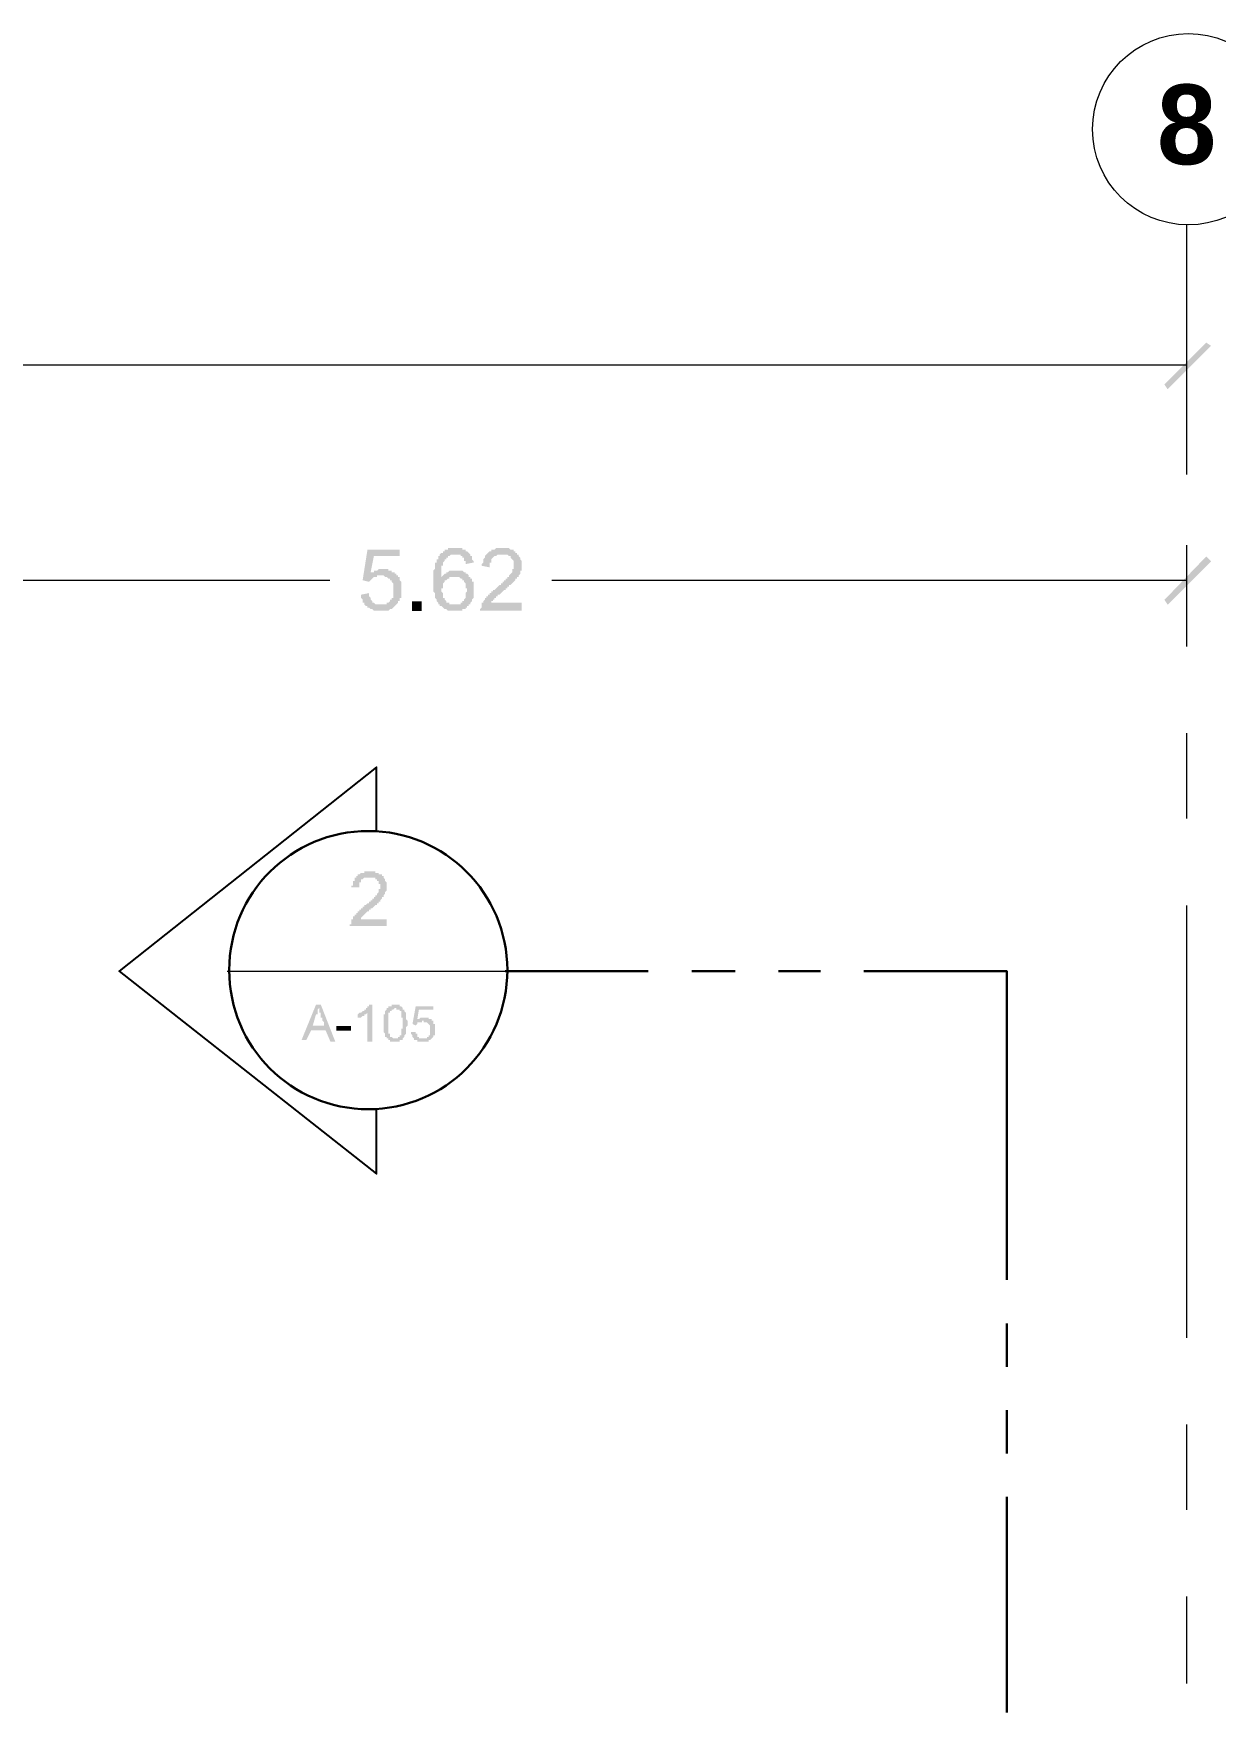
# Model space of a CAD drawing. Header units: inches. Extents: x -11 to 213, y -78 to 40.
# Drawn here: x 32.79 to 37.24, y 29.94 to 36.26 of the extents above; entities that cross this region are included whole.
import ezdxf

# ---------------------------------------------------------------- set-up
doc = ezdxf.new("R2010")
doc.units = ezdxf.units.IN
doc.header["$MEASUREMENT"] = 0
doc.layers.add('PDF_0', color=7, linetype='Continuous')
doc.layers.add('PDF_Text', color=7, linetype='Continuous')
doc.styles.add('PDF Century Gothic Bold', font='GOTHICB.TTF')

msp = doc.modelspace()

# ---------------------------------------------------------------- hatches: boundary and pattern name
at = {"layer": 'PDF_0'}
for points in [[(34.05858, 34.22902), (34.06463, 34.22902), (34.06463, 34.22902), (34.07068, 34.22902), (34.07068, 34.23507), (34.07673, 34.23507), (34.07673, 34.23507), (34.08278, 34.23507), (34.08278, 34.23507), (34.08882, 34.24111), (34.08882, 34.24111), (34.09487, 34.24111), (34.09487, 34.24111), (34.10092, 34.24111), (34.10092, 34.24111), (34.10092, 34.24111), (34.10697, 34.24111), (34.11302, 34.24111), (34.11302, 34.24111), (34.11906, 34.24111), (34.11906, 34.24111), (34.12511, 34.24111), (34.12511, 34.23507), (34.13116, 34.23507), (34.13116, 34.23507), (34.13721, 34.23507), (34.13721, 34.23507), (34.13721, 34.22902), (34.14326, 34.22902), (34.14326, 34.22902), (34.1493, 34.22902), (34.1493, 34.22297), (34.15535, 34.22297), (34.15535, 34.22297), (34.15535, 34.21692), (34.1614, 34.21692), (34.1614, 34.21088), (34.1614, 34.21088), (34.16745, 34.21088), (34.16745, 34.20483), (34.16745, 34.20483), (34.16745, 34.19878), (34.16745, 34.19878), (34.17349, 34.19273), (34.17349, 34.19273), (34.17349, 34.18668), (34.17349, 34.18668), (34.17349, 34.18064), (34.17349, 34.18064), (34.17349, 34.17459), (34.17349, 34.17459), (34.17349, 34.16854), (34.17349, 34.16854), (34.17349, 34.16249), (34.17349, 34.16249), (34.17349, 34.15644), (34.17349, 34.15644), (34.17349, 34.1504), (34.17349, 34.1504), (34.17349, 34.14435), (34.17349, 34.14435), (34.17349, 34.1383), (34.17349, 34.1383), (34.17349, 34.13225), (34.16745, 34.13225), (34.16745, 34.1262), (34.16745, 34.1262), (34.16745, 34.12016), (34.1614, 34.12016), (34.1614, 34.11411), (34.1614, 34.11411), (34.1614, 34.11411), (34.15535, 34.10806), (34.15535, 34.10806), (34.15535, 34.10806), (34.1493, 34.10201), (34.1493, 34.10201), (34.1493, 34.10201), (34.14326, 34.09597), (34.14326, 34.09597), (34.14326, 34.09597), (34.13721, 34.08992), (34.13721, 34.08992), (34.13116, 34.08992), (34.13116, 34.08992), (34.12511, 34.08387), (34.12511, 34.08387), (34.11906, 34.08387), (34.11906, 34.08387), (34.11302, 34.08387), (34.11302, 34.08387), (34.10697, 34.08387), (34.10697, 34.08387), (34.10092, 34.08387), (34.09487, 34.08387), (34.09487, 34.08387), (34.09487, 34.08387), (34.08882, 34.08387), (34.08882, 34.08387), (34.08278, 34.08387), (34.08278, 34.08387), (34.07673, 34.08387), (34.07673, 34.08387), (34.07068, 34.08387), (34.07068, 34.08387), (34.06463, 34.08992), (34.06463, 34.08992), (34.05858, 34.08992), (34.05858, 34.08992), (34.05254, 34.09597), (34.05254, 34.09597), (34.04649, 34.09597), (34.04649, 34.09597), (34.04649, 34.10201), (34.04044, 34.10201), (34.04044, 34.10201), (34.03439, 34.10806), (34.03439, 34.10806), (34.03439, 34.11411), (34.03439, 34.11411), (34.02835, 34.11411), (34.02835, 34.12016), (34.02835, 34.12016), (34.02835, 34.1262), (34.02835, 34.1262), (34.0223, 34.13225), (34.0223, 34.13225), (34.0223, 34.1383), (34.0223, 34.1383), (34.0223, 34.14435), (34.0223, 34.14435), (34.05254, 34.1504), (34.05254, 34.14435), (34.05254, 34.14435), (34.05254, 34.1383), (34.05254, 34.1383), (34.05858, 34.13225), (34.05858, 34.13225), (34.05858, 34.1262), (34.05858, 34.1262), (34.06463, 34.12016), (34.06463, 34.12016), (34.06463, 34.12016), (34.06463, 34.11411), (34.07068, 34.11411), (34.07068, 34.11411), (34.07673, 34.10806), (34.07673, 34.10806), (34.08278, 34.10806), (34.08278, 34.10806), (34.08882, 34.10806), (34.08882, 34.10806), (34.09487, 34.10806), (34.09487, 34.10806), (34.09487, 34.10806), (34.10092, 34.10806), (34.10092, 34.10806), (34.10697, 34.10806), (34.10697, 34.10806), (34.11302, 34.10806), (34.11302, 34.10806), (34.11906, 34.10806), (34.11906, 34.11411), (34.12511, 34.11411), (34.12511, 34.11411), (34.13116, 34.12016), (34.13116, 34.12016), (34.13116, 34.12016), (34.13116, 34.1262), (34.13721, 34.1262), (34.13721, 34.13225), (34.13721, 34.13225), (34.14326, 34.13225), (34.14326, 34.1383), (34.14326, 34.1383), (34.14326, 34.14435), (34.14326, 34.14435), (34.14326, 34.1504), (34.14326, 34.15644), (34.14326, 34.15644), (34.14326, 34.16249), (34.14326, 34.16249), (34.14326, 34.16854), (34.14326, 34.16854), (34.14326, 34.17459), (34.14326, 34.17459), (34.14326, 34.18064), (34.14326, 34.18064), (34.14326, 34.18668), (34.14326, 34.18668), (34.13721, 34.19273), (34.13721, 34.19273), (34.13721, 34.19878), (34.13721, 34.19878), (34.13116, 34.19878), (34.13116, 34.19878), (34.13116, 34.20483), (34.12511, 34.20483), (34.12511, 34.20483), (34.11906, 34.21088), (34.11906, 34.21088), (34.11906, 34.21088), (34.11302, 34.21088), (34.11302, 34.21088), (34.10697, 34.21692), (34.10697, 34.21692), (34.10092, 34.21692), (34.09487, 34.21692), (34.09487, 34.21692), (34.09487, 34.21692), (34.08882, 34.21692), (34.08882, 34.21692), (34.08278, 34.21692), (34.08278, 34.21088), (34.07673, 34.21088), (34.07673, 34.21088), (34.07068, 34.21088), (34.07068, 34.21088), (34.06463, 34.20483), (34.06463, 34.20483), (34.06463, 34.20483), (34.05858, 34.19878), (34.05858, 34.19878), (34.05254, 34.19273), (34.05254, 34.19273), (34.02835, 34.19878), (34.04649, 34.31369), (34.16745, 34.31369), (34.16745, 34.2895), (34.07068, 34.2895)], [(34.62711, 34.08386), (34.46986, 34.08386), (34.46986, 34.08991), (34.46986, 34.08991), (34.47591, 34.09596), (34.47591, 34.09596), (34.47591, 34.10201), (34.47591, 34.10201), (34.47591, 34.10806), (34.47591, 34.10806), (34.47591, 34.1141), (34.48196, 34.1141), (34.48196, 34.12015), (34.48196, 34.12015), (34.48801, 34.1262), (34.48801, 34.1262), (34.48801, 34.1262), (34.48801, 34.13225), (34.48801, 34.13225), (34.49406, 34.13225), (34.49406, 34.13829), (34.49406, 34.13829), (34.5001, 34.13829), (34.5001, 34.14434), (34.5001, 34.14434), (34.50615, 34.14434), (34.50615, 34.15039), (34.50615, 34.15039), (34.5122, 34.15039), (34.5122, 34.15644), (34.51825, 34.15644), (34.51825, 34.16249), (34.5243, 34.16249), (34.5243, 34.16249), (34.53034, 34.16853), (34.53034, 34.16853), (34.53639, 34.17458), (34.53639, 34.17458), (34.53639, 34.17458), (34.54244, 34.18063), (34.54244, 34.18063), (34.54849, 34.18063), (34.54849, 34.18668), (34.54849, 34.18668), (34.55454, 34.18668), (34.55454, 34.19273), (34.56058, 34.19273), (34.56058, 34.19877), (34.56058, 34.19877), (34.56663, 34.19877), (34.56663, 34.20482), (34.56663, 34.20482), (34.57268, 34.20482), (34.57268, 34.21087), (34.57873, 34.21087), (34.57873, 34.21692), (34.57873, 34.21692), (34.57873, 34.21692), (34.58477, 34.22296), (34.58477, 34.22296), (34.59082, 34.22901), (34.59082, 34.22901), (34.59082, 34.23506), (34.59082, 34.23506), (34.59082, 34.24111), (34.59687, 34.24111), (34.59687, 34.24111), (34.59687, 34.24716), (34.59687, 34.24716), (34.59687, 34.2532), (34.59687, 34.2532), (34.59687, 34.25925), (34.59687, 34.25925), (34.59687, 34.2653), (34.59687, 34.2653), (34.59687, 34.27135), (34.59687, 34.27135), (34.59082, 34.2774), (34.59082, 34.2774), (34.59082, 34.2774), (34.58477, 34.28344), (34.58477, 34.28344), (34.58477, 34.28344), (34.58477, 34.28949), (34.57873, 34.28949), (34.57873, 34.28949), (34.57268, 34.29554), (34.57268, 34.29554), (34.56663, 34.29554), (34.56663, 34.29554), (34.56058, 34.29554), (34.56058, 34.29554), (34.55454, 34.29554), (34.55454, 34.29554), (34.54849, 34.29554), (34.54849, 34.29554), (34.54244, 34.29554), (34.54244, 34.29554), (34.53639, 34.29554), (34.53639, 34.29554), (34.53034, 34.28949), (34.53034, 34.28949), (34.5243, 34.28949), (34.5243, 34.28949), (34.51825, 34.28344), (34.51825, 34.28344), (34.51825, 34.28344), (34.51825, 34.28344), (34.5122, 34.2774), (34.5122, 34.2774), (34.5122, 34.27135), (34.5122, 34.27135), (34.5122, 34.2653), (34.50615, 34.2653), (34.50615, 34.25925), (34.50615, 34.25925), (34.50615, 34.2532), (34.50615, 34.2532), (34.50615, 34.24716), (34.47591, 34.2532), (34.47591, 34.25925), (34.47591, 34.25925), (34.48196, 34.2653), (34.48196, 34.2653), (34.48196, 34.27135), (34.48196, 34.27135), (34.48196, 34.2774), (34.48196, 34.2774), (34.48801, 34.28344), (34.48801, 34.28344), (34.48801, 34.28949), (34.48801, 34.28949), (34.49406, 34.29554), (34.49406, 34.29554), (34.49406, 34.29554), (34.5001, 34.30159), (34.5001, 34.30159), (34.5001, 34.30159), (34.50615, 34.30763), (34.50615, 34.30763), (34.50615, 34.30763), (34.5122, 34.30763), (34.5122, 34.31368), (34.51825, 34.31368), (34.51825, 34.31368), (34.5243, 34.31368), (34.5243, 34.31368), (34.53034, 34.31973), (34.53034, 34.31973), (34.53639, 34.31973), (34.53639, 34.31973), (34.54244, 34.31973), (34.54244, 34.31973), (34.54849, 34.31973), (34.55454, 34.31973), (34.55454, 34.31973), (34.55454, 34.31973), (34.56058, 34.31973), (34.56663, 34.31973), (34.56663, 34.31973), (34.57268, 34.31973), (34.57268, 34.31973), (34.57873, 34.31973), (34.57873, 34.31973), (34.58477, 34.31368), (34.58477, 34.31368), (34.59082, 34.31368), (34.59082, 34.31368), (34.59687, 34.31368), (34.59687, 34.30763), (34.60292, 34.30763), (34.60292, 34.30763), (34.60292, 34.30159), (34.60897, 34.30159), (34.60897, 34.30159), (34.60897, 34.30159), (34.60897, 34.29554), (34.61501, 34.29554), (34.61501, 34.28949), (34.61501, 34.28949), (34.62106, 34.28344), (34.62106, 34.28344), (34.62106, 34.28344), (34.62106, 34.2774), (34.62106, 34.2774), (34.62711, 34.27135), (34.62711, 34.27135), (34.62711, 34.2653), (34.62711, 34.2653), (34.62711, 34.25925), (34.62711, 34.2532), (34.62711, 34.2532), (34.62711, 34.2532), (34.62711, 34.24716), (34.62711, 34.24716), (34.62711, 34.24111), (34.62711, 34.24111), (34.62711, 34.23506), (34.62106, 34.23506), (34.62106, 34.22901), (34.62106, 34.22901), (34.62106, 34.22296), (34.62106, 34.22296), (34.61501, 34.21692), (34.61501, 34.21692), (34.61501, 34.21087), (34.60897, 34.21087), (34.60897, 34.21087), (34.60897, 34.21087), (34.60897, 34.20482), (34.60897, 34.20482), (34.60292, 34.20482), (34.60292, 34.19877), (34.60292, 34.19877), (34.60292, 34.19877), (34.59687, 34.19273), (34.59687, 34.19273), (34.59687, 34.19273), (34.59082, 34.18668), (34.59082, 34.18668), (34.59082, 34.18668), (34.58477, 34.18063), (34.58477, 34.18063), (34.57873, 34.18063), (34.57873, 34.17458), (34.57268, 34.17458), (34.57268, 34.16853), (34.56663, 34.16853), (34.56663, 34.16853), (34.56663, 34.16249), (34.56058, 34.16249), (34.55454, 34.15644), (34.55454, 34.15644), (34.54849, 34.15039), (34.54849, 34.15039), (34.54849, 34.15039), (34.54244, 34.14434), (34.53639, 34.14434), (34.53639, 34.13829), (34.53639, 34.13829), (34.53034, 34.13829), (34.53034, 34.13225), (34.5243, 34.13225), (34.5243, 34.1262), (34.5243, 34.1262), (34.51825, 34.1262), (34.51825, 34.12015), (34.51825, 34.12015), (34.5122, 34.12015), (34.5122, 34.1141), (34.5122, 34.1141), (34.62711, 34.1141)], [(34.11907, 32.89843), (33.97997, 32.89843), (33.97997, 32.89843), (33.97997, 32.90448), (33.98601, 32.90448), (33.98601, 32.91053), (33.98601, 32.91053), (33.98601, 32.91657), (33.98601, 32.91657), (33.98601, 32.91657), (33.98601, 32.92262), (33.99206, 32.92262), (33.99206, 32.92867), (33.99206, 32.92867), (33.99206, 32.93472), (33.99206, 32.93472), (33.99811, 32.93472), (33.99811, 32.93472), (33.99811, 32.94077), (33.99811, 32.94077), (34.00416, 32.94077), (34.00416, 32.94077), (34.00416, 32.94681), (34.00416, 32.94681), (34.0102, 32.94681), (34.0102, 32.95286), (34.0102, 32.95286), (34.01625, 32.95286), (34.01625, 32.95891), (34.01625, 32.95891), (34.0223, 32.95891), (34.0223, 32.96496), (34.02835, 32.96496), (34.02835, 32.96496), (34.02835, 32.97101), (34.0344, 32.97101), (34.0344, 32.97705), (34.04044, 32.97705), (34.04044, 32.97705), (34.04044, 32.97705), (34.04649, 32.9831), (34.04649, 32.9831), (34.05254, 32.9831), (34.05254, 32.98915), (34.05254, 32.98915), (34.05859, 32.98915), (34.05859, 32.9952), (34.05859, 32.9952), (34.06464, 32.9952), (34.06464, 32.9952), (34.06464, 33.00124), (34.07068, 33.00124), (34.07068, 33.00124), (34.07068, 33.00729), (34.07673, 33.00729), (34.07673, 33.00729), (34.07673, 33.01334), (34.07673, 33.01334), (34.08278, 33.01334), (34.08278, 33.01939), (34.08278, 33.01939), (34.08883, 33.02544), (34.08883, 33.02544), (34.08883, 33.02544), (34.08883, 33.03148), (34.08883, 33.03148), (34.08883, 33.03753), (34.09488, 33.03753), (34.09488, 33.04358), (34.09488, 33.04358), (34.09488, 33.04358), (34.09488, 33.04963), (34.09488, 33.04963), (34.09488, 33.04963), (34.09488, 33.05568), (34.08883, 33.05568), (34.08883, 33.06172), (34.08883, 33.06172), (34.08883, 33.06777), (34.08883, 33.06777), (34.08278, 33.06777), (34.08278, 33.07382), (34.08278, 33.07382), (34.08278, 33.07382), (34.07673, 33.07382), (34.07673, 33.07987), (34.07068, 33.07987), (34.07068, 33.07987), (34.07068, 33.07987), (34.06464, 33.07987), (34.06464, 33.07987), (34.05859, 33.07987), (34.05859, 33.07987), (34.05254, 33.07987), (34.05254, 33.07987), (34.04649, 33.07987), (34.04649, 33.07987), (34.04044, 33.07987), (34.04044, 33.07987), (34.04044, 33.07987), (34.0344, 33.07987), (34.0344, 33.07987), (34.02835, 33.07382), (34.02835, 33.07382), (34.02835, 33.07382), (34.02835, 33.07382), (34.0223, 33.07382), (34.0223, 33.06777), (34.0223, 33.06777), (34.0223, 33.06172), (34.01625, 33.06172), (34.01625, 33.06172), (34.01625, 33.05568), (34.01625, 33.05568), (34.01625, 33.04963), (34.01625, 33.04963), (34.01625, 33.04358), (34.01625, 33.04358), (34.01625, 33.04358), (33.98601, 33.04358), (33.98601, 33.04963), (33.99206, 33.04963), (33.99206, 33.05568), (33.99206, 33.05568), (33.99206, 33.06172), (33.99206, 33.06172), (33.99206, 33.06777), (33.99206, 33.06777), (33.99811, 33.06777), (33.99811, 33.07382), (33.99811, 33.07382), (33.99811, 33.07987), (33.99811, 33.07987), (34.00416, 33.07987), (34.00416, 33.08592), (34.00416, 33.08592), (34.0102, 33.08592), (34.0102, 33.08592), (34.0102, 33.09196), (34.01625, 33.09196), (34.01625, 33.09196), (34.01625, 33.09196), (34.0223, 33.09801), (34.0223, 33.09801), (34.02835, 33.09801), (34.02835, 33.09801), (34.02835, 33.09801), (34.0344, 33.09801), (34.0344, 33.10406), (34.04044, 33.10406), (34.04044, 33.10406), (34.04649, 33.10406), (34.04649, 33.10406), (34.05254, 33.10406), (34.05254, 33.10406), (34.05254, 33.10406), (34.05859, 33.10406), (34.06464, 33.10406), (34.06464, 33.10406), (34.07068, 33.10406), (34.07068, 33.10406), (34.07673, 33.10406), (34.07673, 33.09801), (34.07673, 33.09801), (34.08278, 33.09801), (34.08278, 33.09801), (34.08883, 33.09801), (34.08883, 33.09801), (34.08883, 33.09196), (34.09488, 33.09196), (34.09488, 33.09196), (34.10092, 33.09196), (34.10092, 33.08592), (34.10092, 33.08592), (34.10092, 33.08592), (34.10697, 33.08592), (34.10697, 33.07987), (34.10697, 33.07987), (34.10697, 33.07987), (34.11302, 33.07382), (34.11302, 33.07382), (34.11302, 33.06777), (34.11302, 33.06777), (34.11302, 33.06777), (34.11907, 33.06172), (34.11907, 33.06172), (34.11907, 33.05568), (34.11907, 33.05568), (34.11907, 33.04963), (34.11907, 33.04963), (34.11907, 33.04358), (34.11907, 33.04358), (34.11907, 33.04358), (34.11907, 33.04358), (34.11907, 33.03753), (34.11907, 33.03753), (34.11907, 33.03148), (34.11907, 33.03148), (34.11302, 33.02544), (34.11302, 33.02544), (34.11302, 33.01939), (34.11302, 33.01939), (34.11302, 33.01939), (34.10697, 33.01334), (34.10697, 33.01334), (34.10697, 33.00729), (34.10697, 33.00729), (34.10697, 33.00729), (34.10092, 33.00729), (34.10092, 33.00124), (34.10092, 33.00124), (34.10092, 33.00124), (34.10092, 33.00124), (34.09488, 32.9952), (34.09488, 32.9952), (34.09488, 32.9952), (34.09488, 32.98915), (34.08883, 32.98915), (34.08883, 32.98915), (34.08883, 32.9831), (34.08278, 32.9831), (34.08278, 32.9831), (34.08278, 32.97705), (34.07673, 32.97705), (34.07673, 32.97705), (34.07068, 32.97101), (34.07068, 32.97101), (34.07068, 32.97101), (34.06464, 32.96496), (34.06464, 32.96496), (34.05859, 32.96496), (34.05859, 32.95891), (34.05254, 32.95891), (34.05254, 32.95286), (34.04649, 32.95286), (34.04649, 32.95286), (34.04649, 32.95286), (34.04044, 32.94681), (34.04044, 32.94681), (34.0344, 32.94077), (34.0344, 32.94077), (34.0344, 32.94077), (34.02835, 32.93472), (34.02835, 32.93472), (34.02835, 32.93472), (34.0223, 32.92867), (34.0223, 32.92867), (34.0223, 32.92867), (34.0223, 32.92262), (34.01625, 32.92262), (34.01625, 32.92262), (34.11907, 32.92262)], [(34.06463, 32.46297), (34.04649, 32.46297), (34.04649, 32.57183), (34.04649, 32.57183), (34.04649, 32.57183), (34.04044, 32.56578), (34.04044, 32.56578), (34.04044, 32.56578), (34.04044, 32.56578), (34.03439, 32.56578), (34.03439, 32.56578), (34.03439, 32.55973), (34.03439, 32.55973), (34.02835, 32.55973), (34.02835, 32.55973), (34.02835, 32.55973), (34.02835, 32.55973), (34.0223, 32.55369), (34.0223, 32.55369), (34.0223, 32.55369), (34.01625, 32.55369), (34.01625, 32.55369), (34.01625, 32.55369), (34.0102, 32.55369), (34.0102, 32.56578), (34.01625, 32.57183), (34.01625, 32.57183), (34.01625, 32.57183), (34.0223, 32.57183), (34.0223, 32.57183), (34.0223, 32.57183), (34.02835, 32.57788), (34.02835, 32.57788), (34.02835, 32.57788), (34.02835, 32.57788), (34.03439, 32.57788), (34.03439, 32.57788), (34.03439, 32.58393), (34.03439, 32.58393), (34.04044, 32.58393), (34.04044, 32.58393), (34.04044, 32.58393), (34.04044, 32.58997), (34.04649, 32.58997), (34.04649, 32.58997), (34.04649, 32.58997), (34.04649, 32.59602), (34.04649, 32.59602), (34.04649, 32.59602), (34.05254, 32.59602), (34.05254, 32.59602), (34.05254, 32.60207), (34.05254, 32.60207), (34.05254, 32.60207), (34.06463, 32.60207)], [(34.23398, 32.54764), (34.23398, 32.54764), (34.24003, 32.54764), (34.24003, 32.54764), (34.24003, 32.54764), (34.24003, 32.54764), (34.24608, 32.55369), (34.24608, 32.55369), (34.24608, 32.55369), (34.25212, 32.55369), (34.25212, 32.55369), (34.25212, 32.55369), (34.25212, 32.55369), (34.25817, 32.55369), (34.25817, 32.55369), (34.25817, 32.55369), (34.26422, 32.55369), (34.26422, 32.55369), (34.26422, 32.55369), (34.27027, 32.55369), (34.27027, 32.55369), (34.27027, 32.55369), (34.27027, 32.55369), (34.27631, 32.55369), (34.27631, 32.54764), (34.27631, 32.54764), (34.28236, 32.54764), (34.28236, 32.54764), (34.28236, 32.54764), (34.28236, 32.54764), (34.28841, 32.54764), (34.28841, 32.54159), (34.28841, 32.54159), (34.28841, 32.54159), (34.28841, 32.54159), (34.29446, 32.54159), (34.29446, 32.53555), (34.29446, 32.53555), (34.29446, 32.53555), (34.29446, 32.53555), (34.29446, 32.5295), (34.30051, 32.5295), (34.30051, 32.5295), (34.30051, 32.5295), (34.30051, 32.52345), (34.30051, 32.52345), (34.30051, 32.52345), (34.30051, 32.5174), (34.30051, 32.5174), (34.30051, 32.5174), (34.30051, 32.51135), (34.30051, 32.51135), (34.30051, 32.51135), (34.30051, 32.51135), (34.30051, 32.50531), (34.30051, 32.50531), (34.30051, 32.50531), (34.30051, 32.49926), (34.30051, 32.49926), (34.30051, 32.49926), (34.30051, 32.49321), (34.30051, 32.49321), (34.30051, 32.49321), (34.30051, 32.49321), (34.30051, 32.48716), (34.29446, 32.48716), (34.29446, 32.48716), (34.29446, 32.48112), (34.29446, 32.48112), (34.29446, 32.48112), (34.29446, 32.48112), (34.28841, 32.47507), (34.28841, 32.47507), (34.28841, 32.47507), (34.28841, 32.47507), (34.28841, 32.47507), (34.28841, 32.47507), (34.28236, 32.46902), (34.28236, 32.46902), (34.28236, 32.46902), (34.28236, 32.46902), (34.27631, 32.46902), (34.27631, 32.46297), (34.27631, 32.46297), (34.27631, 32.46297), (34.27027, 32.46297), (34.27027, 32.46297), (34.27027, 32.46297), (34.26422, 32.46297), (34.26422, 32.46297), (34.26422, 32.46297), (34.26422, 32.46297), (34.25817, 32.46297), (34.25817, 32.46297), (34.25817, 32.46297), (34.25212, 32.46297), (34.25212, 32.46297), (34.25212, 32.46297), (34.24608, 32.46297), (34.24608, 32.46297), (34.24608, 32.46297), (34.24608, 32.46297), (34.24003, 32.46297), (34.24003, 32.46297), (34.24003, 32.46297), (34.23398, 32.46297), (34.23398, 32.46297), (34.23398, 32.46297), (34.23398, 32.46902), (34.22793, 32.46902), (34.22793, 32.46902), (34.22793, 32.46902), (34.22793, 32.46902), (34.22188, 32.46902), (34.22188, 32.47507), (34.22188, 32.47507), (34.22188, 32.47507), (34.22188, 32.47507), (34.21584, 32.48112), (34.21584, 32.48112), (34.21584, 32.48112), (34.21584, 32.48112), (34.21584, 32.48716), (34.21584, 32.48716), (34.21584, 32.48716), (34.21584, 32.48716), (34.20979, 32.49321), (34.20979, 32.49321), (34.20979, 32.49321), (34.20979, 32.49926), (34.20979, 32.49926), (34.22793, 32.49926), (34.22793, 32.49926), (34.22793, 32.49321), (34.22793, 32.49321), (34.22793, 32.49321), (34.23398, 32.49321), (34.23398, 32.48716), (34.23398, 32.48716), (34.23398, 32.48716), (34.23398, 32.48716), (34.23398, 32.48112), (34.24003, 32.48112), (34.24003, 32.48112), (34.24003, 32.48112), (34.24003, 32.48112), (34.24003, 32.47507), (34.24608, 32.47507), (34.24608, 32.47507), (34.24608, 32.47507), (34.24608, 32.47507), (34.25212, 32.47507), (34.25212, 32.47507), (34.25212, 32.47507), (34.25212, 32.47507), (34.25817, 32.47507), (34.25817, 32.47507), (34.25817, 32.47507), (34.26422, 32.47507), (34.26422, 32.47507), (34.26422, 32.47507), (34.27027, 32.47507), (34.27027, 32.48112), (34.27027, 32.48112), (34.27027, 32.48112), (34.27631, 32.48112), (34.27631, 32.48112), (34.27631, 32.48112), (34.27631, 32.48716), (34.27631, 32.48716), (34.27631, 32.48716), (34.28236, 32.48716), (34.28236, 32.49321), (34.28236, 32.49321), (34.28236, 32.49321), (34.28236, 32.49926), (34.28236, 32.49926), (34.28236, 32.49926), (34.28236, 32.50531), (34.28236, 32.50531), (34.28236, 32.50531), (34.28236, 32.50531), (34.28236, 32.51135), (34.28236, 32.51135), (34.28236, 32.51135), (34.28236, 32.5174), (34.28236, 32.5174), (34.28236, 32.5174), (34.28236, 32.52345), (34.28236, 32.52345), (34.28236, 32.52345), (34.28236, 32.52345), (34.27631, 32.5295), (34.27631, 32.5295), (34.27631, 32.5295), (34.27631, 32.5295), (34.27631, 32.5295), (34.27027, 32.53555), (34.27027, 32.53555), (34.27027, 32.53555), (34.27027, 32.53555), (34.26422, 32.53555), (34.26422, 32.53555), (34.26422, 32.53555), (34.26422, 32.53555), (34.25817, 32.53555), (34.25817, 32.54159), (34.25817, 32.54159), (34.25212, 32.54159), (34.25212, 32.54159), (34.25212, 32.54159), (34.25212, 32.53555), (34.24608, 32.53555), (34.24608, 32.53555), (34.24608, 32.53555), (34.24003, 32.53555), (34.24003, 32.53555), (34.24003, 32.53555), (34.24003, 32.53555), (34.23398, 32.53555), (34.23398, 32.5295), (34.23398, 32.5295), (34.23398, 32.5295), (34.23398, 32.5295), (34.22793, 32.52345), (34.21584, 32.5295), (34.22793, 32.59603), (34.29446, 32.59603), (34.29446, 32.58393), (34.24003, 32.58393)]]:
    msp.add_hatch(color=256, dxfattribs=at).paths.add_polyline_path(points)
h = msp.add_hatch(color=256, dxfattribs=at)
h.paths.add_polyline_path([(34.3247, 34.20482), (34.3247, 34.21087), (34.3247, 34.21087), (34.33075, 34.21692), (34.33075, 34.21692), (34.33075, 34.21692), (34.3368, 34.22297), (34.3368, 34.22297), (34.34285, 34.22297), (34.34285, 34.22902), (34.34285, 34.22902), (34.3489, 34.22902), (34.3489, 34.22902), (34.35494, 34.23506), (34.35494, 34.23506), (34.36099, 34.23506), (34.36099, 34.23506), (34.36704, 34.23506), (34.36704, 34.23506), (34.37309, 34.23506), (34.37309, 34.23506), (34.37913, 34.23506), (34.37913, 34.23506), (34.38518, 34.23506), (34.38518, 34.23506), (34.39123, 34.23506), (34.39123, 34.23506), (34.39728, 34.23506), (34.39728, 34.23506), (34.40333, 34.23506), (34.40333, 34.23506), (34.40937, 34.22902), (34.40937, 34.22902), (34.41542, 34.22902), (34.41542, 34.22902), (34.41542, 34.22297), (34.42147, 34.22297), (34.42147, 34.22297), (34.42752, 34.21692), (34.42752, 34.21692), (34.42752, 34.21692), (34.42752, 34.21087), (34.43357, 34.21087), (34.43357, 34.21087), (34.43357, 34.20482), (34.43961, 34.20482), (34.43961, 34.19878), (34.43961, 34.19878), (34.43961, 34.19273), (34.44566, 34.19273), (34.44566, 34.19273), (34.44566, 34.18668), (34.44566, 34.18063), (34.44566, 34.18063), (34.44566, 34.17458), (34.44566, 34.17458), (34.44566, 34.16854), (34.44566, 34.16854), (34.44566, 34.16249), (34.44566, 34.16249), (34.44566, 34.15644), (34.44566, 34.15644), (34.44566, 34.15039), (34.44566, 34.15039), (34.44566, 34.14435), (34.44566, 34.14435), (34.44566, 34.1383), (34.44566, 34.1383), (34.44566, 34.13225), (34.44566, 34.13225), (34.43961, 34.1262), (34.43961, 34.1262), (34.43961, 34.12015), (34.43961, 34.12015), (34.43357, 34.11411), (34.43357, 34.11411), (34.43357, 34.10806), (34.43357, 34.10806), (34.42752, 34.10806), (34.42752, 34.10806), (34.42752, 34.10201), (34.42147, 34.10201), (34.42147, 34.09596), (34.42147, 34.09596), (34.41542, 34.09596), (34.41542, 34.08991), (34.40937, 34.08991), (34.40937, 34.08991), (34.40937, 34.08991), (34.40333, 34.08991), (34.40333, 34.08387), (34.39728, 34.08387), (34.39728, 34.08387), (34.39123, 34.08387), (34.39123, 34.08387), (34.38518, 34.08387), (34.37913, 34.08387), (34.37913, 34.08387), (34.37309, 34.08387), (34.37309, 34.08387), (34.36704, 34.08387), (34.36704, 34.08387), (34.36099, 34.08387), (34.36099, 34.08387), (34.35494, 34.08387), (34.35494, 34.08387), (34.3489, 34.08387), (34.3489, 34.08387), (34.34285, 34.08991), (34.34285, 34.08991), (34.3368, 34.08991), (34.3368, 34.08991), (34.33075, 34.09596), (34.33075, 34.09596), (34.33075, 34.09596), (34.3247, 34.10201), (34.3247, 34.10201), (34.31866, 34.10201), (34.31866, 34.10806), (34.31866, 34.10806), (34.31866, 34.10806), (34.31261, 34.10806), (34.31261, 34.11411), (34.31261, 34.11411), (34.31261, 34.11411), (34.30656, 34.12015), (34.30656, 34.12015), (34.30656, 34.12015), (34.30656, 34.1262), (34.30656, 34.1262), (34.30051, 34.13225), (34.30051, 34.13225), (34.30051, 34.1383), (34.30051, 34.1383), (34.30051, 34.14435), (34.30051, 34.14435), (34.30051, 34.15039), (34.30051, 34.15039), (34.29446, 34.15644), (34.29446, 34.15644), (34.29446, 34.16249), (34.29446, 34.16854), (34.29446, 34.16854), (34.29446, 34.17458), (34.29446, 34.17458), (34.29446, 34.18063), (34.29446, 34.18668), (34.29446, 34.19273), (34.29446, 34.19273), (34.29446, 34.19273), (34.29446, 34.19878), (34.29446, 34.20482), (34.29446, 34.20482), (34.29446, 34.21087), (34.29446, 34.21692), (34.29446, 34.21692), (34.29446, 34.22297), (34.29446, 34.22902), (34.29446, 34.22902), (34.29446, 34.23506), (34.29446, 34.23506), (34.30051, 34.24111), (34.30051, 34.24111), (34.30051, 34.24716), (34.30051, 34.24716), (34.30051, 34.25321), (34.30051, 34.25321), (34.30051, 34.25926), (34.30051, 34.25926), (34.30051, 34.2653), (34.30656, 34.2653), (34.30656, 34.27135), (34.30656, 34.27135), (34.30656, 34.2774), (34.30656, 34.2774), (34.31261, 34.2774), (34.31261, 34.28345), (34.31261, 34.28345), (34.31261, 34.28949), (34.31261, 34.28949), (34.31866, 34.28949), (34.31866, 34.28949), (34.31866, 34.29554), (34.31866, 34.29554), (34.3247, 34.30159), (34.3247, 34.30159), (34.33075, 34.30159), (34.33075, 34.30764), (34.33075, 34.30764), (34.3368, 34.30764), (34.3368, 34.31369), (34.34285, 34.31369), (34.34285, 34.31369), (34.3489, 34.31369), (34.3489, 34.31369), (34.3489, 34.31973), (34.35494, 34.31973), (34.35494, 34.31973), (34.36099, 34.31973), (34.36704, 34.31973), (34.36704, 34.31973), (34.37309, 34.31973), (34.37309, 34.31973), (34.37913, 34.31973), (34.37913, 34.31973), (34.37913, 34.31973), (34.38518, 34.31973), (34.38518, 34.31973), (34.39123, 34.31973), (34.39728, 34.31973), (34.39728, 34.31973), (34.40333, 34.31973), (34.40333, 34.31369), (34.40937, 34.31369), (34.40937, 34.31369), (34.40937, 34.31369), (34.41542, 34.31369), (34.41542, 34.30764), (34.42147, 34.30764), (34.42147, 34.30764), (34.42752, 34.30159), (34.42752, 34.30159), (34.42752, 34.30159), (34.43357, 34.29554), (34.43357, 34.29554), (34.43357, 34.29554), (34.43357, 34.28949), (34.43961, 34.28949), (34.43961, 34.28345), (34.43961, 34.28345), (34.43961, 34.2774), (34.43961, 34.2774), (34.44566, 34.27135), (34.44566, 34.27135), (34.44566, 34.2653), (34.44566, 34.2653), (34.41542, 34.25926), (34.41542, 34.2653), (34.41542, 34.2653), (34.41542, 34.27135), (34.40937, 34.27135), (34.40937, 34.2774), (34.40937, 34.2774), (34.40937, 34.28345), (34.40333, 34.28345), (34.40333, 34.28345), (34.40333, 34.28949), (34.39728, 34.28949), (34.39728, 34.28949), (34.39728, 34.29554), (34.39123, 34.29554), (34.39123, 34.29554), (34.38518, 34.29554), (34.38518, 34.29554), (34.37913, 34.29554), (34.37913, 34.29554), (34.37913, 34.29554), (34.37309, 34.29554), (34.37309, 34.29554), (34.36704, 34.29554), (34.36704, 34.29554), (34.36099, 34.29554), (34.36099, 34.29554), (34.35494, 34.28949), (34.35494, 34.28949), (34.3489, 34.28949), (34.3489, 34.28949), (34.3489, 34.28345), (34.34285, 34.28345), (34.34285, 34.2774), (34.3368, 34.2774), (34.3368, 34.2774), (34.3368, 34.27135), (34.3368, 34.27135), (34.3368, 34.27135), (34.33075, 34.2653), (34.33075, 34.2653), (34.33075, 34.25926), (34.33075, 34.25926), (34.33075, 34.25926), (34.33075, 34.25321), (34.3247, 34.25321), (34.3247, 34.24716), (34.3247, 34.24716), (34.3247, 34.24111), (34.3247, 34.23506), (34.3247, 34.23506), (34.3247, 34.22902), (34.3247, 34.22902), (34.3247, 34.22297), (34.3247, 34.21692), (34.3247, 34.21692), (34.3247, 34.21087), (34.3247, 34.20482), (34.3247, 34.20482)], flags=0)
h.paths.add_polyline_path([(34.37309, 34.10806), (34.37913, 34.10806), (34.37913, 34.10806), (34.38518, 34.10806), (34.38518, 34.10806), (34.39123, 34.10806), (34.39123, 34.10806), (34.39728, 34.10806), (34.39728, 34.11411), (34.40333, 34.11411), (34.40333, 34.11411), (34.40333, 34.12015), (34.40937, 34.12015), (34.40937, 34.1262), (34.40937, 34.1262), (34.40937, 34.1262), (34.41542, 34.13225), (34.41542, 34.13225), (34.41542, 34.1383), (34.41542, 34.1383), (34.41542, 34.14435), (34.41542, 34.14435), (34.41542, 34.15039), (34.42147, 34.15644), (34.42147, 34.15644), (34.42147, 34.16249), (34.42147, 34.16249), (34.42147, 34.16854), (34.41542, 34.16854), (34.41542, 34.17458), (34.41542, 34.17458), (34.41542, 34.18063), (34.41542, 34.18063), (34.41542, 34.18668), (34.41542, 34.18668), (34.40937, 34.19273), (34.40937, 34.19273), (34.40937, 34.19878), (34.40937, 34.19878), (34.40333, 34.19878), (34.40333, 34.20482), (34.39728, 34.20482), (34.39728, 34.20482), (34.39728, 34.20482), (34.39123, 34.21087), (34.39123, 34.21087), (34.38518, 34.21087), (34.38518, 34.21087), (34.37913, 34.21087), (34.37913, 34.21087), (34.37309, 34.21087), (34.37309, 34.21087), (34.36704, 34.21087), (34.36704, 34.21087), (34.36099, 34.21087), (34.36099, 34.21087), (34.35494, 34.21087), (34.35494, 34.20482), (34.3489, 34.20482), (34.3489, 34.20482), (34.34285, 34.19878), (34.34285, 34.19878), (34.34285, 34.19878), (34.3368, 34.19878), (34.3368, 34.19273), (34.3368, 34.19273), (34.33075, 34.18668), (34.33075, 34.18668), (34.33075, 34.18063), (34.33075, 34.18063), (34.33075, 34.17458), (34.33075, 34.17458), (34.33075, 34.16854), (34.3247, 34.16854), (34.3247, 34.16249), (34.3247, 34.16249), (34.3247, 34.15644), (34.3247, 34.15644), (34.33075, 34.15039), (34.33075, 34.15039), (34.33075, 34.14435), (34.33075, 34.14435), (34.33075, 34.1383), (34.33075, 34.1383), (34.33075, 34.13225), (34.3368, 34.13225), (34.3368, 34.1262), (34.3368, 34.1262), (34.34285, 34.12015), (34.34285, 34.12015), (34.34285, 34.12015), (34.34285, 34.11411), (34.3489, 34.11411), (34.3489, 34.11411), (34.35494, 34.11411), (34.35494, 34.10806), (34.36099, 34.10806), (34.36099, 34.10806), (34.36704, 34.10806), (34.36704, 34.10806), (34.37309, 34.10806), (34.37309, 34.10806), (34.37309, 34.10806)], flags=0)
h = msp.add_hatch(color=256, dxfattribs=at)
h.paths.add_polyline_path([(33.92553, 32.46297), (33.90738, 32.46297), (33.88924, 32.5053), (33.83481, 32.5053), (33.81666, 32.46902), (33.79852, 32.46902), (33.85295, 32.60207), (33.87109, 32.60207)], flags=0)
h.paths.add_polyline_path([(33.88319, 32.52345), (33.88319, 32.52345), (33.88319, 32.5295), (33.88319, 32.5295), (33.88319, 32.53554), (33.88319, 32.53554), (33.87714, 32.54159), (33.87714, 32.54159), (33.87714, 32.54159), (33.87714, 32.54764), (33.87714, 32.54764), (33.87714, 32.55369), (33.87714, 32.55369), (33.87109, 32.55369), (33.87109, 32.55973), (33.87109, 32.55973), (33.87109, 32.55973), (33.87109, 32.55973), (33.87109, 32.56578), (33.87109, 32.56578), (33.87109, 32.56578), (33.87109, 32.56578), (33.87109, 32.56578), (33.87109, 32.57183), (33.87109, 32.57183), (33.86505, 32.57183), (33.86505, 32.57183), (33.86505, 32.57183), (33.86505, 32.57183), (33.86505, 32.57183), (33.86505, 32.57183), (33.86505, 32.57788), (33.86505, 32.57788), (33.86505, 32.57788), (33.86505, 32.57788), (33.86505, 32.58393), (33.86505, 32.58393), (33.86505, 32.58997), (33.86505, 32.58997), (33.86505, 32.58997), (33.859, 32.58393), (33.859, 32.58393), (33.859, 32.58393), (33.859, 32.57788), (33.859, 32.57788), (33.859, 32.57788), (33.859, 32.57788), (33.859, 32.57183), (33.859, 32.57183), (33.859, 32.57183), (33.859, 32.56578), (33.859, 32.56578), (33.85295, 32.56578), (33.85295, 32.56578), (33.84086, 32.52345)], flags=0)
h = msp.add_hatch(color=256, dxfattribs=at)
h.paths.add_polyline_path([(34.14931, 32.60207), (34.15535, 32.60207), (34.15535, 32.60207), (34.15535, 32.60207), (34.15535, 32.60207), (34.1614, 32.60207), (34.1614, 32.60207), (34.1614, 32.60207), (34.1614, 32.60207), (34.16745, 32.60207), (34.16745, 32.59603), (34.16745, 32.59603), (34.16745, 32.59603), (34.16745, 32.59603), (34.1735, 32.59603), (34.1735, 32.59603), (34.1735, 32.59603), (34.1735, 32.59603), (34.1735, 32.59603), (34.17955, 32.58998), (34.17955, 32.58998), (34.17955, 32.58998), (34.17955, 32.58998), (34.17955, 32.58998), (34.17955, 32.58998), (34.17955, 32.58393), (34.18559, 32.58393), (34.18559, 32.58393), (34.18559, 32.58393), (34.18559, 32.57788), (34.18559, 32.57788), (34.18559, 32.57788), (34.18559, 32.57788), (34.18559, 32.57788), (34.19164, 32.57183), (34.19164, 32.57183), (34.19164, 32.57183), (34.19164, 32.56579), (34.19164, 32.56579), (34.19164, 32.56579), (34.19164, 32.55974), (34.19164, 32.55974), (34.19164, 32.55974), (34.19164, 32.55974), (34.19164, 32.55369), (34.19164, 32.55369), (34.19164, 32.54764), (34.19164, 32.54764), (34.19164, 32.54764), (34.19769, 32.54159), (34.19769, 32.54159), (34.19769, 32.54159), (34.19769, 32.53555), (34.19769, 32.53555), (34.19769, 32.5295), (34.19769, 32.5295), (34.19769, 32.5295), (34.19769, 32.52345), (34.19769, 32.52345), (34.19769, 32.52345), (34.19164, 32.5174), (34.19164, 32.5174), (34.19164, 32.5174), (34.19164, 32.51135), (34.19164, 32.51135), (34.19164, 32.51135), (34.19164, 32.50531), (34.19164, 32.50531), (34.19164, 32.50531), (34.19164, 32.49926), (34.19164, 32.49926), (34.19164, 32.49926), (34.19164, 32.49321), (34.19164, 32.49321), (34.19164, 32.49321), (34.19164, 32.49321), (34.18559, 32.48716), (34.18559, 32.48716), (34.18559, 32.48716), (34.18559, 32.48716), (34.18559, 32.48112), (34.18559, 32.48112), (34.18559, 32.48112), (34.18559, 32.48112), (34.18559, 32.48112), (34.17955, 32.47507), (34.17955, 32.47507), (34.17955, 32.47507), (34.17955, 32.47507), (34.17955, 32.46902), (34.1735, 32.46902), (34.1735, 32.46902), (34.1735, 32.46902), (34.1735, 32.46902), (34.16745, 32.46902), (34.16745, 32.46297), (34.16745, 32.46297), (34.16745, 32.46297), (34.1614, 32.46297), (34.1614, 32.46297), (34.1614, 32.46297), (34.15535, 32.46297), (34.15535, 32.46297), (34.15535, 32.46297), (34.14931, 32.46297), (34.14931, 32.46297), (34.14931, 32.46297), (34.14931, 32.46297), (34.14931, 32.46297), (34.14326, 32.46297), (34.14326, 32.46297), (34.14326, 32.46297), (34.14326, 32.46297), (34.13721, 32.46297), (34.13721, 32.46297), (34.13721, 32.46297), (34.13721, 32.46297), (34.13116, 32.46297), (34.13116, 32.46297), (34.13116, 32.46297), (34.13116, 32.46902), (34.13116, 32.46902), (34.12511, 32.46902), (34.12511, 32.46902), (34.12511, 32.46902), (34.12511, 32.46902), (34.12511, 32.46902), (34.12511, 32.47507), (34.11907, 32.47507), (34.11907, 32.47507), (34.11907, 32.47507), (34.11907, 32.47507), (34.11907, 32.48112), (34.11907, 32.48112), (34.11302, 32.48112), (34.11302, 32.48112), (34.11302, 32.48112), (34.11302, 32.48716), (34.11302, 32.48716), (34.11302, 32.48716), (34.11302, 32.48716), (34.11302, 32.49321), (34.11302, 32.49321), (34.11302, 32.49321), (34.10697, 32.49926), (34.10697, 32.49926), (34.10697, 32.49926), (34.10697, 32.49926), (34.10697, 32.50531), (34.10697, 32.50531), (34.10697, 32.50531), (34.10697, 32.51135), (34.10697, 32.51135), (34.10697, 32.5174), (34.10697, 32.5174), (34.10697, 32.5174), (34.10697, 32.52345), (34.10697, 32.52345), (34.10697, 32.5295), (34.10697, 32.5295), (34.10697, 32.5295), (34.10697, 32.53555), (34.10697, 32.53555), (34.10697, 32.54159), (34.10697, 32.54159), (34.10697, 32.54159), (34.10697, 32.54764), (34.10697, 32.54764), (34.10697, 32.54764), (34.10697, 32.55369), (34.10697, 32.55369), (34.10697, 32.55369), (34.10697, 32.55974), (34.10697, 32.55974), (34.10697, 32.55974), (34.10697, 32.56579), (34.10697, 32.56579), (34.11302, 32.56579), (34.11302, 32.56579), (34.11302, 32.57183), (34.11302, 32.57183), (34.11302, 32.57183), (34.11302, 32.57788), (34.11302, 32.57788), (34.11302, 32.57788), (34.11302, 32.57788), (34.11302, 32.57788), (34.11907, 32.58393), (34.11907, 32.58393), (34.11907, 32.58393), (34.11907, 32.58393), (34.11907, 32.58998), (34.11907, 32.58998), (34.12511, 32.58998), (34.12511, 32.58998), (34.12511, 32.58998), (34.12511, 32.59603), (34.13116, 32.59603), (34.13116, 32.59603), (34.13116, 32.59603), (34.13116, 32.59603), (34.13721, 32.59603), (34.13721, 32.59603), (34.13721, 32.60207), (34.13721, 32.60207), (34.14326, 32.60207), (34.14326, 32.60207), (34.14326, 32.60207), (34.14931, 32.60207), (34.14931, 32.60207), (34.14931, 32.60207), (34.14931, 32.60207)], flags=0)
h.paths.add_polyline_path([(34.14931, 32.47507), (34.14931, 32.47507), (34.15535, 32.47507), (34.15535, 32.47507), (34.15535, 32.47507), (34.1614, 32.47507), (34.1614, 32.47507), (34.1614, 32.48112), (34.1614, 32.48112), (34.16745, 32.48112), (34.16745, 32.48112), (34.16745, 32.48112), (34.16745, 32.48716), (34.16745, 32.48716), (34.16745, 32.48716), (34.1735, 32.48716), (34.1735, 32.48716), (34.1735, 32.49321), (34.1735, 32.49321), (34.1735, 32.49321), (34.1735, 32.49321), (34.1735, 32.49926), (34.1735, 32.49926), (34.1735, 32.49926), (34.1735, 32.49926), (34.1735, 32.50531), (34.1735, 32.50531), (34.1735, 32.50531), (34.1735, 32.51135), (34.1735, 32.51135), (34.17955, 32.51135), (34.17955, 32.5174), (34.17955, 32.5174), (34.17955, 32.5174), (34.17955, 32.52345), (34.17955, 32.52345), (34.17955, 32.52345), (34.17955, 32.5295), (34.17955, 32.5295), (34.17955, 32.53555), (34.17955, 32.53555), (34.17955, 32.53555), (34.17955, 32.54159), (34.17955, 32.54159), (34.17955, 32.54159), (34.17955, 32.54764), (34.17955, 32.54764), (34.17955, 32.54764), (34.17955, 32.55369), (34.17955, 32.55369), (34.1735, 32.55369), (34.1735, 32.55974), (34.1735, 32.55974), (34.1735, 32.55974), (34.1735, 32.55974), (34.1735, 32.56579), (34.1735, 32.56579), (34.1735, 32.56579), (34.1735, 32.56579), (34.1735, 32.57183), (34.1735, 32.57183), (34.1735, 32.57183), (34.1735, 32.57788), (34.16745, 32.57788), (34.16745, 32.57788), (34.16745, 32.57788), (34.16745, 32.57788), (34.16745, 32.58393), (34.16745, 32.58393), (34.1614, 32.58393), (34.1614, 32.58393), (34.1614, 32.58393), (34.15535, 32.58393), (34.15535, 32.58393), (34.15535, 32.58998), (34.15535, 32.58998), (34.14931, 32.58998), (34.14931, 32.58998), (34.14931, 32.58998), (34.14326, 32.58393), (34.14326, 32.58393), (34.14326, 32.58393), (34.14326, 32.58393), (34.13721, 32.58393), (34.13721, 32.58393), (34.13721, 32.58393), (34.13721, 32.57788), (34.13116, 32.57788), (34.13116, 32.57788), (34.13116, 32.57788), (34.13116, 32.57183), (34.13116, 32.57183), (34.13116, 32.57183), (34.13116, 32.57183), (34.13116, 32.57183), (34.12511, 32.57183), (34.12511, 32.56579), (34.12511, 32.56579), (34.12511, 32.56579), (34.12511, 32.56579), (34.12511, 32.55974), (34.12511, 32.55974), (34.12511, 32.55974), (34.12511, 32.55369), (34.12511, 32.55369), (34.12511, 32.55369), (34.12511, 32.54764), (34.12511, 32.54764), (34.12511, 32.54764), (34.12511, 32.54159), (34.12511, 32.54159), (34.12511, 32.54159), (34.12511, 32.53555), (34.12511, 32.53555), (34.12511, 32.5295), (34.12511, 32.5295), (34.12511, 32.5295), (34.12511, 32.52345), (34.12511, 32.52345), (34.12511, 32.5174), (34.12511, 32.5174), (34.12511, 32.5174), (34.12511, 32.51135), (34.12511, 32.51135), (34.12511, 32.51135), (34.12511, 32.51135), (34.12511, 32.50531), (34.12511, 32.50531), (34.12511, 32.50531), (34.12511, 32.49926), (34.12511, 32.49926), (34.12511, 32.49926), (34.12511, 32.49926), (34.12511, 32.49926), (34.12511, 32.49321), (34.12511, 32.49321), (34.13116, 32.49321), (34.13116, 32.48716), (34.13116, 32.48716), (34.13116, 32.48716), (34.13116, 32.48716), (34.13116, 32.48112), (34.13721, 32.48112), (34.13721, 32.48112), (34.13721, 32.48112), (34.13721, 32.48112), (34.13721, 32.48112), (34.14326, 32.47507), (34.14326, 32.47507), (34.14326, 32.47507), (34.14931, 32.47507), (34.14931, 32.47507), (34.14931, 32.47507)], flags=0)

# ---------------------------------------------------------------- linework, layer by layer
at = {"layer": 'PDF_0', "lineweight": 5}
for points in [[(37.12895, 34.59659), (37.12895, 35.53402)], [(37.12895, 34.81432), (37.12895, 35.13486)], [(37.12895, 35.00785), (17.64875, 35.00785)], [(37.12895, 34.13091), (37.12895, 34.33049)], [(37.12895, 33.94947), (37.12895, 34.27606)], [(33.90544, 34.19744), (31.51048, 34.19744), (29.12762, 34.19744)], [(37.12895, 34.19744), (34.74004, 34.19744)], [(37.12895, 33.30235), (37.12895, 33.62289)], [(37.12895, 31.34889), (37.12895, 32.97576)], [(33.51837, 32.7278), (34.56466, 32.7278)], [(37.12895, 30.70176), (37.12895, 31.0223)], [(37.12895, 30.04859), (37.12895, 30.37518)]]:
    msp.add_lwpolyline(points, dxfattribs=at)
at = {"layer": 'PDF_0', "lineweight": 25}
msp.add_lwpolyline([(34.08083, 33.25397), (34.08083, 33.49588), (33.11317, 32.7278), (34.08083, 31.96577), (34.08083, 32.20768)], dxfattribs=at)
at = {"layer": 'PDF_0', "lineweight": 30}
for points in [[(35.10292, 32.7278), (34.56466, 32.7278)], [(35.4295, 32.7278), (35.26621, 32.7278)], [(35.75004, 32.7278), (35.59279, 32.7278)], [(36.45159, 31.56661), (36.45159, 32.7278), (35.91333, 32.7278)], [(36.45159, 31.24002), (36.45159, 31.40332)], [(36.45159, 30.91344), (36.45159, 31.07673)], [(36.45159, 29.93973), (36.45159, 30.75015)]]:
    msp.add_lwpolyline(points, dxfattribs=at)
at = {"layer": 'PDF_0', "lineweight": 13}
msp.add_circle((37.13405, 35.89528), 0.35985, dxfattribs=at)
at = {"layer": 'PDF_0', "lineweight": 30}
msp.add_circle((34.04951, 32.73211), 0.52314, dxfattribs=at)
at = {"layer": 'PDF_0'}
for points in [[(37.04428, 34.93528), (37.05638, 34.91713), (37.20153, 35.09252)], [(37.05638, 34.91713), (37.20153, 35.09252), (37.21967, 35.08042)], [(37.04428, 34.12486), (37.05638, 34.10672), (37.20153, 34.28815)], [(37.05638, 34.10672), (37.20153, 34.28815), (37.21967, 34.27001)]]:
    msp.add_solid(points, dxfattribs=at)
at = {"layer": 'PDF_0', "lineweight": 5}
for points in [[(34.25017, 34.08253), (34.21388, 34.08253), (34.25017, 34.11881), (34.21388, 34.11881)], [(33.98406, 32.50403), (33.92963, 32.50403), (33.98406, 32.52217), (33.92963, 32.52217)]]:
    msp.add_solid(points, dxfattribs=at)

# ---------------------------------------------------------------- texts
at = {"layer": 'PDF_Text', "insert": (37.01611, 35.91124), "char_height": 0.29998, "attachment_point": 4, "style": 'PDF Century Gothic Bold'}
msp.add_mtext('8', dxfattribs=at)

doc.saveas('drawing.dxf')
